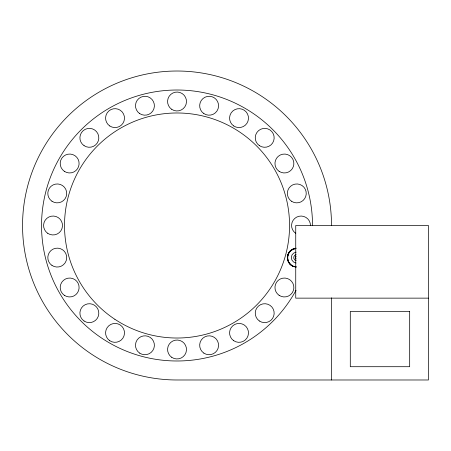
<?xml version="1.0" encoding="UTF-8"?>
<svg xmlns="http://www.w3.org/2000/svg" width="451" height="451" viewBox="0 0 451 451"><rect width="100%" height="100%" fill="white"/><g stroke="black" fill="none" stroke-linecap="round" stroke-linejoin="round"><path stroke-width="0.68" d="M287.907 254.99C286.932 258.192 287.817 261.896 290.235 264.23M295.151 248.659L295.946 248.552C284.976 248.873 285.055 266.569 295.969 266.902L295.168 266.789M287.732 255.655C288.488 252.397 291.104 249.64 294.362 248.828M428.45 298.139L295.738 298.139L295.738 225.5L428.45 225.5L428.45 379.984L177.034 379.984A154.484 154.484 0 0 1 22.55 225.5A154.484 154.484 0 0 1 177.034 71.016A154.484 154.484 0 0 1 331.519 225.5M294.379 266.62L293.612 266.372M292.868 266.067L292.152 265.69M291.47 265.267L290.833 264.771M289.982 264.004L288.99 262.73A9.268 9.24 15 0 1 287.569 256.568M331.519 297.823L331.519 379.984M296.149 267.026A9.454 9.454 0 0 1 287.343 257.56A9.454 9.454 0 0 1 296.217 248.157M295.743 233.342A9.454 9.454 0 0 1 296.6 217.145A9.454 9.454 0 0 1 310.48 225.534M296.025 290.297A135.492 135.492 0 0 1 74.68 314.279A135.492 135.492 0 0 1 129.702 98.544A135.492 135.492 0 0 1 312.526 225.607M296.279 266.936A9.229 9.229 0 0 1 287.541 258.034A9.229 9.229 0 0 1 295.642 248.552M288.228 254.116A9.268 9.24 15 0 1 294.035 248.879M296.082 258.863A1.46 1.46 0 0 1 296.11 256.303M296.16 260.605A3.078 3.078 0 0 1 296.093 254.595M296.082 263.018A5.474 5.474 0 0 1 296.149 252.154M409.677 311.415L350.292 311.415L350.292 366.708L409.677 366.708L409.677 311.415M109.756 340.719A9.454 9.454 0 0 0 124.47 333.531A9.454 9.454 0 0 0 110.884 324.387A9.454 9.454 0 0 0 109.756 340.719M139.663 353.11A9.454 9.454 0 0 0 154.372 345.917A9.454 9.454 0 0 0 140.791 336.773A9.454 9.454 0 0 0 139.663 353.11M171.752 357.333A9.454 9.454 0 0 0 186.466 350.145A9.454 9.454 0 0 0 172.88 340.995A9.454 9.454 0 0 0 171.752 357.333M203.846 353.11A9.454 9.454 0 0 0 218.555 345.917A9.454 9.454 0 0 0 204.974 336.773A9.454 9.454 0 0 0 203.846 353.11M233.748 340.719A9.454 9.454 0 0 0 248.462 333.531A9.454 9.454 0 0 0 234.875 324.387A9.454 9.454 0 0 0 233.748 340.719M259.426 321.016A9.454 9.454 0 0 0 274.14 313.828A9.454 9.454 0 0 0 260.554 304.679A9.454 9.454 0 0 0 259.426 321.016M279.13 295.337A9.454 9.454 0 0 0 293.843 288.15A9.454 9.454 0 0 0 280.263 279A9.454 9.454 0 0 0 279.13 295.337M291.521 201.253A9.454 9.454 0 0 0 306.229 194.06A9.454 9.454 0 0 0 292.648 184.916A9.454 9.454 0 0 0 291.521 201.253M279.13 171.346A9.454 9.454 0 0 0 293.843 164.158A9.454 9.454 0 0 0 280.263 155.009A9.454 9.454 0 0 0 279.13 171.346M259.426 145.667A9.454 9.454 0 0 0 274.14 138.48A9.454 9.454 0 0 0 260.554 129.33A9.454 9.454 0 0 0 259.426 145.667M233.748 125.964A9.454 9.454 0 0 0 248.462 118.771A9.454 9.454 0 0 0 234.875 109.627A9.454 9.454 0 0 0 233.748 125.964M203.846 113.579A9.454 9.454 0 0 0 218.555 106.385A9.454 9.454 0 0 0 204.974 97.241A9.454 9.454 0 0 0 203.846 113.579M171.752 109.351A9.454 9.454 0 0 0 186.466 102.163A9.454 9.454 0 0 0 172.88 93.013A9.454 9.454 0 0 0 171.752 109.351M139.663 113.579A9.454 9.454 0 0 0 154.372 106.385A9.454 9.454 0 0 0 140.791 97.241A9.454 9.454 0 0 0 139.663 113.579M109.756 125.964A9.454 9.454 0 0 0 124.47 118.771A9.454 9.454 0 0 0 110.884 109.627A9.454 9.454 0 0 0 109.756 125.964M84.078 145.667A9.454 9.454 0 0 0 98.792 138.48A9.454 9.454 0 0 0 85.205 129.33A9.454 9.454 0 0 0 84.078 145.667M64.375 171.346A9.454 9.454 0 0 0 79.088 164.158A9.454 9.454 0 0 0 65.502 155.009A9.454 9.454 0 0 0 64.375 171.346M51.989 201.253A9.454 9.454 0 0 0 66.697 194.06A9.454 9.454 0 0 0 53.117 184.916A9.454 9.454 0 0 0 51.989 201.253M47.761 233.342A9.454 9.454 0 0 0 62.475 226.154A9.454 9.454 0 0 0 48.888 217.004A9.454 9.454 0 0 0 47.761 233.342M51.989 265.436A9.454 9.454 0 0 0 66.697 258.243A9.454 9.454 0 0 0 53.117 249.099A9.454 9.454 0 0 0 51.989 265.436M84.078 321.016A9.454 9.454 0 0 0 98.792 313.828A9.454 9.454 0 0 0 85.205 304.679A9.454 9.454 0 0 0 84.078 321.016M64.375 295.337A9.454 9.454 0 0 0 79.088 288.15A9.454 9.454 0 0 0 65.502 279A9.454 9.454 0 0 0 64.375 295.337M114.858 319.285A112.524 112.524 0 0 0 289.339 232.457A112.524 112.524 0 0 0 126.9 124.764A112.524 112.524 0 0 0 114.858 319.285"/></g></svg>
